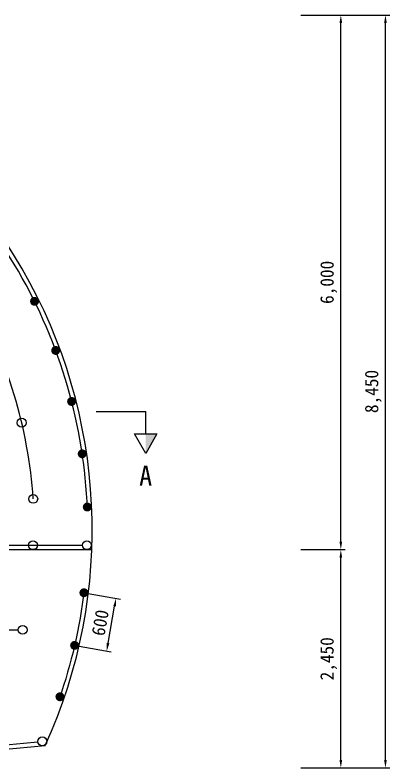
# Model space of a CAD drawing. Header units: millimetres. Extents: x -28226 to 41050, y 1277 to 31237.
# Drawn here: x 16055 to 20256, y 15048 to 23498 of the extents above; entities that cross this region are included whole.
import ezdxf
from ezdxf.enums import TextEntityAlignment as Align

# ---------------------------------------------------------------- set-up
doc = ezdxf.new("R2010")
doc.units = ezdxf.units.MM
doc.header["$LTSCALE"] = 500
doc.header["$PDMODE"] = 1
for name, color, linetype in [('CS-BLST', 4, 'Continuous'), ('CS-BLST-LIN1', 2, 'Continuous'), ('CS-BLST-LIN2', 2, 'Continuous'), ('CS-BLST-LIN3', 2, 'Continuous'), ('CS-BLST-TEX1', 6, 'Continuous'), ('CS-DIMS', 1, 'Continuous'), ('CS-EXCV', 3, 'E-DIGLN01'), ('CS-SYMB', 2, 'Continuous'), ('CS-TEX1', 6, 'Continuous')]:
    doc.layers.add(name, color=color, linetype=linetype)
doc.styles.add('굴림체', font='')
doc.styles.get('굴림체').set_extended_font_data('GulimChe')
doc.linetypes.add('E-DIGLN01', pattern='A,0.9,-0.2,[19,kscals.shx,S=0.1,R=180,X=0,Y=0],0.9', length=2)
doc.dimstyles.new('DIM01-50', dxfattribs={"dimscale": 50, "dimtxt": 3, "dimasz": 1.8, "dimexe": 1, "dimexo": 1, "dimgap": 1, "dimtad": 1, "dimdec": 0, "dimzin": 9, "dimdsep": 46, "dimlunit": 6, "dimtxsty": '굴림체', "dimcen": 2.5, "dimclrt": 3, "dimadec": 4, "dimazin": 0, "dimtfac": 1, "dimtdec": 0, "dimtmove": 2, "dimatfit": 3, "dimfxl": 1, "dimtolj": 1, "dimtzin": 0, "dimarcsym": 0})

# ---------------------------------------------------------------- blocks, each defined once
blk = doc.blocks.new('*D70')
at = {"layer": 'CS-DIMS', "color": 0, "lineweight": -2, "transparency": 16777216}
for p, q in [((19255.9, 17498.5), (19755.9, 17498.5)), ((19705.9, 15138.5), (19705.9, 17408.5)), ((19255.9, 15048.5), (19755.9, 15048.5))]:
    blk.add_line(p, q, dxfattribs=at)
at = {"layer": 'CS-DIMS', "color": 0, "transparency": 16777216}
for points in [[(19690.9, 17408.5), (19720.9, 17408.5), (19705.9, 17498.5)], [(19690.9, 15138.5), (19720.9, 15138.5), (19705.9, 15048.5)]]:
    blk.add_solid(points, dxfattribs=at)
at = {"layer": 'Defpoints', "color": 0, "transparency": 16777216}
for p in [(19205.9, 17498.5), (19705.9, 17498.5), (19205.9, 15048.5)]:
    blk.add_point(p, dxfattribs=at)
at = {"layer": 'CS-DIMS', "color": 3, "transparency": 16777216, "insert": (19569.8, 16273.5), "char_height": 150, "attachment_point": 5, "rotation": 90, "style": '굴림체'}
blk.add_mtext('\\A1;2,450', dxfattribs=at)
blk = doc.blocks.new('*D71')
at = {"layer": 'CS-DIMS', "color": 0, "lineweight": -2, "transparency": 16777216}
for p, q in [((19755.9, 23498.5), (20255.9, 23498.5)), ((20205.9, 15138.5), (20205.9, 23408.5)), ((19755.9, 15048.5), (20255.9, 15048.5))]:
    blk.add_line(p, q, dxfattribs=at)
at = {"layer": 'CS-DIMS', "color": 0, "transparency": 16777216}
for points in [[(20190.9, 23408.5), (20220.9, 23408.5), (20205.9, 23498.5)], [(20190.9, 15138.5), (20220.9, 15138.5), (20205.9, 15048.5)]]:
    blk.add_solid(points, dxfattribs=at)
at = {"layer": 'Defpoints', "color": 0, "transparency": 16777216}
for p in [(19705.9, 23498.5), (20205.9, 23498.5), (19705.9, 15048.5)]:
    blk.add_point(p, dxfattribs=at)
at = {"layer": 'CS-DIMS', "color": 3, "transparency": 16777216, "insert": (20069.8, 19273.5), "char_height": 150, "attachment_point": 5, "rotation": 90, "style": '굴림체'}
blk.add_mtext('\\A1;8,450', dxfattribs=at)
blk = doc.blocks.new('*D72')
at = {"layer": 'CS-DIMS', "color": 0, "lineweight": -2, "transparency": 16777216}
for p, q in [((19255.9, 23498.5), (19755.9, 23498.5)), ((19705.9, 17588.5), (19705.9, 23408.5)), ((19255.9, 17498.5), (19755.9, 17498.5))]:
    blk.add_line(p, q, dxfattribs=at)
at = {"layer": 'CS-DIMS', "color": 0, "transparency": 16777216}
for points in [[(19690.9, 23408.5), (19720.9, 23408.5), (19705.9, 23498.5)], [(19690.9, 17588.5), (19720.9, 17588.5), (19705.9, 17498.5)]]:
    blk.add_solid(points, dxfattribs=at)
at = {"layer": 'Defpoints', "color": 0, "transparency": 16777216}
for p in [(19205.9, 23498.5), (19705.9, 23498.5), (19205.9, 17498.5)]:
    blk.add_point(p, dxfattribs=at)
at = {"layer": 'CS-DIMS', "color": 3, "transparency": 16777216, "insert": (19569.9, 20498.5), "char_height": 150, "attachment_point": 5, "rotation": 90, "style": '굴림체'}
blk.add_mtext('\\A1;6,000', dxfattribs=at)
blk = doc.blocks.new('*D21')
at = {"layer": 'CS-DIMS', "color": 0, "lineweight": -2, "transparency": 16777216}
for p, q in [((16875.9, 17006.1), (17235.7, 16942.7)), ((17098.1, 16449.4), (17170.8, 16862.8)), ((16771.9, 16415.4), (17131.7, 16352.1))]:
    blk.add_line(p, q, dxfattribs=at)
at = {"layer": 'CS-DIMS', "color": 0, "transparency": 16777216}
for points in [[(17156, 16865.4), (17185.6, 16860.2), (17186.4, 16951.4)], [(17083.3, 16452), (17112.8, 16446.8), (17082.5, 16360.7)]]:
    blk.add_solid(points, dxfattribs=at)
at = {"layer": 'Defpoints', "color": 0, "transparency": 16777216}
for p in [(16826.6, 17014.7), (17186.4, 16951.4), (16722.7, 16424.1)]:
    blk.add_point(p, dxfattribs=at)
at = {"layer": 'CS-DIMS', "color": 3, "transparency": 16777216, "insert": (17009.7, 16678), "char_height": 150, "attachment_point": 5, "rotation": 80.01733, "style": '굴림체'}
blk.add_mtext('\\A1;600', dxfattribs=at)
blk = doc.blocks.new('SECB_L1')
at = {"layer": 'CS-SYMB'}
for p in [(-11.1, 4.99), (0, 0)]:
    blk.add_line(p, (-11.1, 0), dxfattribs=at)
blk.add_lwpolyline([(-11.1, 9.41), (-8.6, 4.99), (-13.6, 4.99)], close=True, dxfattribs=at)
blk.add_solid([(-11.1, 9.41), (-11.1, 9.41), (-11.1, 4.99), (-13.6, 4.99)], dxfattribs=at)
at = {"layer": 'CS-TEX1', "style": '굴림체', "flags": 4}
for tag, rotation in [('A_090', 270), ('A_270', 90), ('A_180', 180)]:
    blk.add_attdef(tag, text='', height=5, rotation=rotation, dxfattribs=at).set_placement((-10.79, 14), align=Align.MIDDLE)
blk.add_attdef('A_000', text='', height=4.5, dxfattribs=at).set_placement((-11.1, 14.41), align=Align.MIDDLE)

msp = doc.modelspace()

# ---------------------------------------------------------------- linework, layer by layer
at = {"layer": 'CS-BLST', "lineweight": 0, "const_width": 50}
for points in [[(16267.6, 20261, -1), (16279.7, 20309.5, -1)], [(16501.9, 19710.8, -1), (16518.9, 19757.7, -1)], [(16678, 19139.2, -1), (16699.9, 19184.2, -1)], [(16794.2, 18552.6, -1), (16820.6, 18595, -1)], [(16849.3, 17957, -1), (16879.9, 17996.6, -1)], [(16808.3, 16997.8, -1), (16845, 17031.7, -1)], [(16702.6, 16409.1, -1), (16742.7, 16439, -1)], [(16536.8, 15834.5, -1), (16579.7, 15860.1, -1)]]:
    msp.add_lwpolyline(points, format="xyb", close=True, dxfattribs=at)
at = {"layer": 'CS-BLST'}
for centre in [(16129.7, 18923.6), (16258.6, 18068.5), (16255.2, 17548.5), (16860.1, 17548.5), (16140.2, 16598.5), (16360.6, 15346.3)]:
    msp.add_circle(centre, 50, dxfattribs=at)
at = {"layer": 'CS-BLST-LIN1'}
msp.add_line((6309.8, 16598.5), (16090.2, 16598.5), dxfattribs=at)
at = {"layer": 'CS-BLST-LIN1', "flags": 128}
msp.add_lwpolyline([(5583.9, 17548.5), (16810.1, 17548.5)], dxfattribs=at)
at = {"layer": 'CS-BLST-LIN1'}
msp.add_arc((11200, 68945.7), 53847.2, 264.55368, 275.44632, dxfattribs=at)
at = {"layer": 'CS-BLST-LIN2', "flags": 128}
msp.add_lwpolyline([(16258.6, 18068.5, 0.114801), (15573.4, 20323.5, 0.267949), (11200, 22848.5)], format="xyb", dxfattribs=at)
at = {"layer": 'CS-BLST-LIN3', "flags": 128}
for points in [[(16865.6, 17951.8, 0.12165), (16093, 20623.5, 0.281041), (10925, 23441.8)], [(16829.6, 17039.5, -0.053932), (16550.1, 15823.7, -0.053932)]]:
    msp.add_lwpolyline(points, format="xyb", dxfattribs=at)
at = {"layer": 'CS-EXCV', "flags": 128}
msp.add_lwpolyline([(16394.2, 15299.4, 0.242296), (16136.3, 20648.5, 0.57735), (6263.7, 20648.5, 0.242296), (6005.8, 15299.4)], format="xyb", dxfattribs=at)
msp.add_lwpolyline([(5484.2, 17498.5), (16915.8, 17498.5)], dxfattribs=at)
at = {"layer": 'CS-EXCV'}
msp.add_arc((11200, 68945.7), 53897.2, 264.46968, 275.53032, dxfattribs=at)

# ---------------------------------------------------------------- block references
at = {"layer": 'CS-SYMB'}
ref = msp.add_blockref('SECB_L1', (16963.9, 19048.5), dxfattribs=dict(at, xscale=50, yscale=50, zscale=50, rotation=179.9999999996665))
ref.add_attrib('A_000', 'A', dxfattribs={"layer": 'CS-BLST-TEX1', "height": 225, "rotation": 360, "style": '굴림체', "flags": 4}).set_placement((17518.8, 18328.1), align=Align.MIDDLE)

# ---------------------------------------------------------------- dimensions: what is measured, and where the dimension line sits
at = {"layer": 'CS-DIMS'}
for base, p1, p2, picture, middle in [((19705.9, 23498.5), (19205.9, 17498.5), (19205.9, 23498.5), '*D72', (19569.9, 20498.5)), ((20205.9, 23498.5), (19705.9, 15048.5), (19705.9, 23498.5), '*D71', (20069.8, 19273.5)), ((19705.9, 17498.5), (19205.9, 15048.5), (19205.9, 17498.5), '*D70', (19569.8, 16273.5))]:
    dim = msp.add_linear_dim(base=base, p1=p1, p2=p2, angle=90, dimstyle='DIM01-50', dxfattribs=at)
    dim.commit()
    dim.dimension.update_dxf_attribs({"geometry": picture, "text_midpoint": middle})
dim = msp.add_aligned_dim(p1=(16722.7, 16424.1), p2=(16826.6, 17014.7), distance=-365.3, text='600', dimstyle='DIM01-50', dxfattribs=at)
dim.commit()
dim.dimension.update_dxf_attribs({"geometry": '*D21', "text_midpoint": (17009.7, 16678)})

doc.saveas('drawing.dxf')
